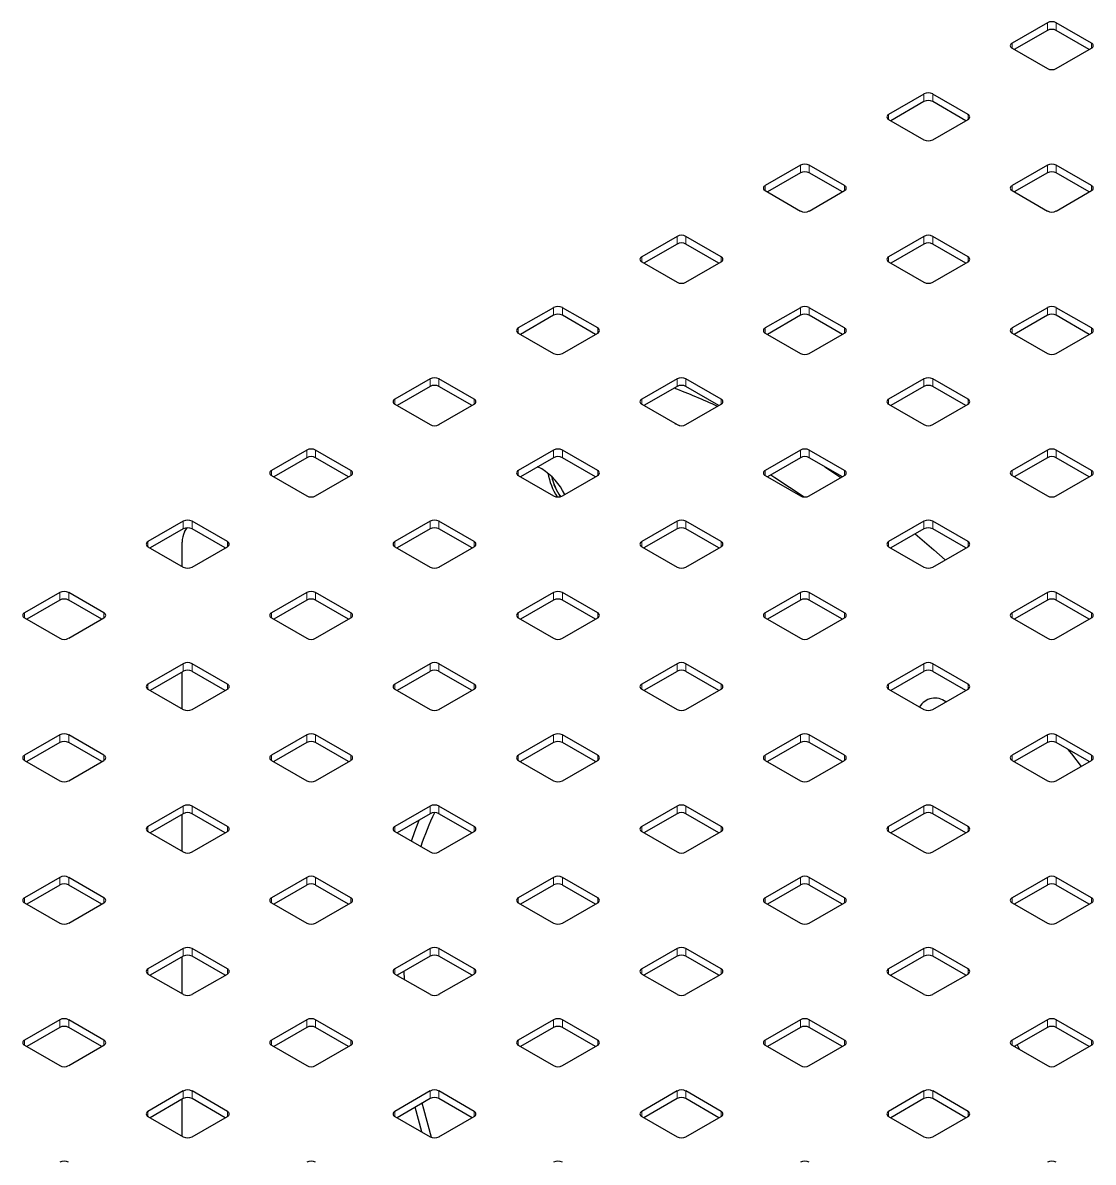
# Model space of a CAD drawing. Header units: millimetres. Extents: x -218071 to -203542, y 15363 to 51382.
# Drawn here: x -217073.65 to -217056.48, y 51048.74 to 51067.02 of the extents above; entities that cross this region are included whole.
import ezdxf

# ---------------------------------------------------------------- set-up
doc = ezdxf.new("R2010")
doc.units = ezdxf.units.MM
doc.header["$LTSCALE"] = 4
doc.layers.add('TPF-EQUIPEMENT', color=7, linetype='Continuous')

msp = doc.modelspace()

# ---------------------------------------------------------------- linework, layer by layer
at = {"layer": 'TPF-EQUIPEMENT', "color": 7, "linetype": 'Continuous', "lineweight": 25}
for p, q in [((-217057.22, 51067.02), (-217057.785, 51066.694)), ((-217057.22, 51066.898), (-217057.75, 51066.592)), ((-217056.513, 51066.694), (-217057.078, 51067.02)), ((-217056.548, 51066.592), (-217057.078, 51066.898)), ((-217057.785, 51066.612), (-217057.22, 51066.286)), ((-217057.078, 51066.286), (-217056.513, 51066.612)), ((-217059.2, 51065.877), (-217059.765, 51065.551)), ((-217058.492, 51065.551), (-217059.058, 51065.877)), ((-217059.2, 51065.755), (-217059.73, 51065.449)), ((-217058.528, 51065.449), (-217059.058, 51065.755)), ((-217059.765, 51065.469), (-217059.2, 51065.143)), ((-217059.058, 51065.143), (-217058.492, 51065.469)), ((-217061.179, 51064.735), (-217061.745, 51064.408)), ((-217060.472, 51064.408), (-217061.038, 51064.735)), ((-217057.22, 51064.735), (-217057.785, 51064.408)), ((-217056.513, 51064.408), (-217057.078, 51064.735)), ((-217061.179, 51064.612), (-217061.71, 51064.306)), ((-217060.508, 51064.306), (-217061.038, 51064.612)), ((-217057.22, 51064.612), (-217057.75, 51064.306)), ((-217056.548, 51064.306), (-217057.078, 51064.612)), ((-217061.745, 51064.327), (-217061.179, 51064)), ((-217061.038, 51064), (-217060.472, 51064.327)), ((-217057.785, 51064.327), (-217057.22, 51064)), ((-217057.078, 51064), (-217056.513, 51064.327)), ((-217063.159, 51063.592), (-217063.725, 51063.266)), ((-217062.452, 51063.266), (-217063.018, 51063.592)), ((-217059.2, 51063.592), (-217059.765, 51063.266)), ((-217058.492, 51063.266), (-217059.058, 51063.592)), ((-217063.159, 51063.47), (-217063.69, 51063.164)), ((-217062.488, 51063.164), (-217063.018, 51063.47)), ((-217059.2, 51063.47), (-217059.73, 51063.164)), ((-217058.528, 51063.164), (-217059.058, 51063.47)), ((-217063.725, 51063.184), (-217063.159, 51062.857)), ((-217063.018, 51062.857), (-217062.452, 51063.184)), ((-217059.765, 51063.184), (-217059.2, 51062.857)), ((-217059.058, 51062.857), (-217058.492, 51063.184)), ((-217065.139, 51062.449), (-217065.705, 51062.123)), ((-217065.139, 51062.327), (-217065.67, 51062.021)), ((-217064.432, 51062.123), (-217064.998, 51062.449)), ((-217064.468, 51062.021), (-217064.998, 51062.327)), ((-217061.179, 51062.449), (-217061.745, 51062.123)), ((-217061.179, 51062.327), (-217061.71, 51062.021)), ((-217060.472, 51062.123), (-217061.038, 51062.449)), ((-217060.508, 51062.021), (-217061.038, 51062.327)), ((-217057.22, 51062.449), (-217057.785, 51062.123)), ((-217057.22, 51062.327), (-217057.75, 51062.021)), ((-217056.513, 51062.123), (-217057.078, 51062.449)), ((-217056.548, 51062.021), (-217057.078, 51062.327)), ((-217065.705, 51062.041), (-217065.139, 51061.715)), ((-217064.998, 51061.715), (-217064.432, 51062.041)), ((-217061.745, 51062.041), (-217061.179, 51061.715)), ((-217061.038, 51061.715), (-217060.472, 51062.041)), ((-217057.785, 51062.041), (-217057.22, 51061.715)), ((-217057.078, 51061.715), (-217056.513, 51062.041)), ((-217067.119, 51061.307), (-217067.685, 51060.98)), ((-217066.412, 51060.98), (-217066.978, 51061.307)), ((-217063.159, 51061.307), (-217063.725, 51060.98)), ((-217062.452, 51060.98), (-217063.018, 51061.307)), ((-217059.2, 51061.307), (-217059.765, 51060.98)), ((-217058.492, 51060.98), (-217059.058, 51061.307)), ((-217067.119, 51061.184), (-217067.649, 51060.878)), ((-217066.447, 51060.878), (-217066.978, 51061.184)), ((-217063.159, 51061.184), (-217063.69, 51060.878)), ((-217062.488, 51060.878), (-217063.018, 51061.184)), ((-217059.2, 51061.184), (-217059.73, 51060.878)), ((-217058.528, 51060.878), (-217059.058, 51061.184)), ((-217067.685, 51060.899), (-217067.119, 51060.572)), ((-217066.978, 51060.572), (-217066.412, 51060.899)), ((-217063.725, 51060.899), (-217063.159, 51060.572)), ((-217063.018, 51060.572), (-217062.452, 51060.899)), ((-217059.765, 51060.899), (-217059.2, 51060.572)), ((-217059.058, 51060.572), (-217058.492, 51060.899)), ((-217063.194, 51060.592), (-217063.119, 51060.558)), ((-217069.099, 51060.164), (-217069.665, 51059.838)), ((-217068.392, 51059.838), (-217068.958, 51060.164)), ((-217065.139, 51060.164), (-217065.705, 51059.838)), ((-217064.432, 51059.838), (-217064.998, 51060.164)), ((-217061.179, 51060.164), (-217061.745, 51059.838)), ((-217060.472, 51059.838), (-217061.038, 51060.164)), ((-217057.22, 51060.164), (-217057.785, 51059.838)), ((-217056.513, 51059.838), (-217057.078, 51060.164)), ((-217069.099, 51060.041), (-217069.629, 51059.735)), ((-217068.427, 51059.735), (-217068.958, 51060.041)), ((-217065.139, 51060.041), (-217065.67, 51059.735)), ((-217064.468, 51059.735), (-217064.998, 51060.041)), ((-217061.179, 51060.041), (-217061.71, 51059.735)), ((-217060.508, 51059.735), (-217061.038, 51060.041)), ((-217057.22, 51060.041), (-217057.75, 51059.735)), ((-217056.548, 51059.735), (-217057.078, 51060.041)), ((-217069.665, 51059.756), (-217069.099, 51059.429)), ((-217068.958, 51059.429), (-217068.392, 51059.756)), ((-217065.705, 51059.756), (-217065.139, 51059.429)), ((-217065.328, 51059.863), (-217065.395, 51059.896)), ((-217064.998, 51059.429), (-217064.432, 51059.756)), ((-217061.745, 51059.756), (-217061.179, 51059.429)), ((-217061.038, 51059.429), (-217060.472, 51059.756)), ((-217060.787, 51059.897), (-217060.53, 51059.723)), ((-217057.785, 51059.756), (-217057.22, 51059.429)), ((-217057.078, 51059.429), (-217056.513, 51059.756)), ((-217071.079, 51059.021), (-217071.645, 51058.695)), ((-217070.372, 51058.695), (-217070.938, 51059.021)), ((-217067.119, 51059.021), (-217067.685, 51058.695)), ((-217066.412, 51058.695), (-217066.978, 51059.021)), ((-217063.159, 51059.021), (-217063.725, 51058.695)), ((-217062.452, 51058.695), (-217063.018, 51059.021)), ((-217059.2, 51059.021), (-217059.765, 51058.695)), ((-217058.492, 51058.695), (-217059.058, 51059.021)), ((-217071.079, 51058.899), (-217071.609, 51058.593)), ((-217071.058, 51058.85), (-217071.019, 51058.915)), ((-217070.407, 51058.593), (-217070.938, 51058.899)), ((-217067.119, 51058.899), (-217067.649, 51058.593)), ((-217066.447, 51058.593), (-217066.978, 51058.899)), ((-217063.159, 51058.899), (-217063.69, 51058.593)), ((-217062.488, 51058.593), (-217063.018, 51058.899)), ((-217059.2, 51058.899), (-217059.73, 51058.593)), ((-217058.528, 51058.593), (-217059.058, 51058.899)), ((-217071.097, 51058.297), (-217071.097, 51058.687)), ((-217071.645, 51058.613), (-217071.079, 51058.287)), ((-217070.938, 51058.287), (-217070.372, 51058.613)), ((-217067.685, 51058.613), (-217067.119, 51058.287)), ((-217066.978, 51058.287), (-217066.412, 51058.613)), ((-217063.725, 51058.613), (-217063.159, 51058.287)), ((-217063.018, 51058.287), (-217062.452, 51058.613)), ((-217059.765, 51058.613), (-217059.2, 51058.287)), ((-217059.058, 51058.287), (-217058.492, 51058.613)), ((-217073.059, 51057.879), (-217073.625, 51057.552)), ((-217073.059, 51057.756), (-217073.589, 51057.45)), ((-217072.352, 51057.552), (-217072.917, 51057.879)), ((-217072.387, 51057.45), (-217072.917, 51057.756)), ((-217069.099, 51057.879), (-217069.665, 51057.552)), ((-217069.099, 51057.756), (-217069.629, 51057.45)), ((-217068.392, 51057.552), (-217068.958, 51057.879)), ((-217068.427, 51057.45), (-217068.958, 51057.756)), ((-217065.139, 51057.879), (-217065.705, 51057.552)), ((-217065.139, 51057.756), (-217065.67, 51057.45)), ((-217064.432, 51057.552), (-217064.998, 51057.879)), ((-217064.468, 51057.45), (-217064.998, 51057.756)), ((-217061.179, 51057.879), (-217061.745, 51057.552)), ((-217061.179, 51057.756), (-217061.71, 51057.45)), ((-217060.472, 51057.552), (-217061.038, 51057.879)), ((-217060.508, 51057.45), (-217061.038, 51057.756)), ((-217057.22, 51057.879), (-217057.785, 51057.552)), ((-217057.22, 51057.756), (-217057.75, 51057.45)), ((-217056.513, 51057.552), (-217057.078, 51057.879)), ((-217056.548, 51057.45), (-217057.078, 51057.756)), ((-217073.625, 51057.471), (-217073.059, 51057.144)), ((-217072.917, 51057.144), (-217072.352, 51057.471)), ((-217069.665, 51057.471), (-217069.099, 51057.144)), ((-217068.958, 51057.144), (-217068.392, 51057.471)), ((-217065.705, 51057.471), (-217065.139, 51057.144)), ((-217064.998, 51057.144), (-217064.432, 51057.471)), ((-217061.745, 51057.471), (-217061.179, 51057.144)), ((-217061.038, 51057.144), (-217060.472, 51057.471)), ((-217057.785, 51057.471), (-217057.22, 51057.144)), ((-217057.078, 51057.144), (-217056.513, 51057.471)), ((-217071.079, 51056.736), (-217071.645, 51056.409)), ((-217070.372, 51056.409), (-217070.938, 51056.736)), ((-217067.119, 51056.736), (-217067.685, 51056.409)), ((-217066.412, 51056.409), (-217066.978, 51056.736)), ((-217063.159, 51056.736), (-217063.725, 51056.409)), ((-217062.452, 51056.409), (-217063.018, 51056.736)), ((-217059.2, 51056.736), (-217059.765, 51056.409)), ((-217058.492, 51056.409), (-217059.058, 51056.736)), ((-217071.079, 51056.613), (-217071.609, 51056.307)), ((-217071.097, 51056.012), (-217071.097, 51056.603)), ((-217070.407, 51056.307), (-217070.938, 51056.613)), ((-217067.119, 51056.613), (-217067.649, 51056.307)), ((-217066.447, 51056.307), (-217066.978, 51056.613)), ((-217063.159, 51056.613), (-217063.69, 51056.307)), ((-217062.488, 51056.307), (-217063.018, 51056.613)), ((-217059.2, 51056.613), (-217059.73, 51056.307)), ((-217058.528, 51056.307), (-217059.058, 51056.613)), ((-217071.645, 51056.328), (-217071.079, 51056.001)), ((-217070.938, 51056.001), (-217070.372, 51056.328)), ((-217067.685, 51056.328), (-217067.119, 51056.001)), ((-217066.978, 51056.001), (-217066.412, 51056.328)), ((-217063.725, 51056.328), (-217063.159, 51056.001)), ((-217063.018, 51056.001), (-217062.452, 51056.328)), ((-217059.765, 51056.328), (-217059.2, 51056.001)), ((-217059.058, 51056.001), (-217058.492, 51056.328)), ((-217073.059, 51055.593), (-217073.625, 51055.267)), ((-217072.352, 51055.267), (-217072.917, 51055.593)), ((-217069.099, 51055.593), (-217069.665, 51055.267)), ((-217068.392, 51055.267), (-217068.958, 51055.593)), ((-217065.139, 51055.593), (-217065.705, 51055.267)), ((-217064.432, 51055.267), (-217064.998, 51055.593)), ((-217061.179, 51055.593), (-217061.745, 51055.267)), ((-217060.472, 51055.267), (-217061.038, 51055.593)), ((-217057.22, 51055.593), (-217057.785, 51055.267)), ((-217056.513, 51055.267), (-217057.078, 51055.593)), ((-217073.059, 51055.471), (-217073.589, 51055.165)), ((-217072.387, 51055.165), (-217072.917, 51055.471)), ((-217069.099, 51055.471), (-217069.629, 51055.165)), ((-217068.427, 51055.165), (-217068.958, 51055.471)), ((-217065.139, 51055.471), (-217065.67, 51055.165)), ((-217064.468, 51055.165), (-217064.998, 51055.471)), ((-217061.179, 51055.471), (-217061.71, 51055.165)), ((-217060.508, 51055.165), (-217061.038, 51055.471)), ((-217057.22, 51055.471), (-217057.75, 51055.165)), ((-217056.548, 51055.165), (-217057.078, 51055.471)), ((-217073.625, 51055.185), (-217073.059, 51054.859)), ((-217072.917, 51054.859), (-217072.352, 51055.185)), ((-217069.665, 51055.185), (-217069.099, 51054.859)), ((-217068.958, 51054.859), (-217068.392, 51055.185)), ((-217065.705, 51055.185), (-217065.139, 51054.859)), ((-217064.998, 51054.859), (-217064.432, 51055.185)), ((-217061.745, 51055.185), (-217061.179, 51054.859)), ((-217061.038, 51054.859), (-217060.472, 51055.185)), ((-217057.785, 51055.185), (-217057.22, 51054.859)), ((-217057.078, 51054.859), (-217056.513, 51055.185)), ((-217071.079, 51054.451), (-217071.645, 51054.124)), ((-217070.372, 51054.124), (-217070.938, 51054.451)), ((-217067.119, 51054.451), (-217067.685, 51054.124)), ((-217066.412, 51054.124), (-217066.978, 51054.451)), ((-217063.159, 51054.451), (-217063.725, 51054.124)), ((-217062.452, 51054.124), (-217063.018, 51054.451)), ((-217059.2, 51054.451), (-217059.765, 51054.124)), ((-217058.492, 51054.124), (-217059.058, 51054.451)), ((-217071.079, 51054.328), (-217071.609, 51054.022)), ((-217071.097, 51053.726), (-217071.097, 51054.318)), ((-217070.407, 51054.022), (-217070.938, 51054.328)), ((-217067.119, 51054.328), (-217067.649, 51054.022)), ((-217066.447, 51054.022), (-217066.978, 51054.328)), ((-217063.159, 51054.328), (-217063.69, 51054.022)), ((-217062.488, 51054.022), (-217063.018, 51054.328)), ((-217059.2, 51054.328), (-217059.73, 51054.022)), ((-217058.528, 51054.022), (-217059.058, 51054.328)), ((-217071.645, 51054.042), (-217071.079, 51053.716)), ((-217070.938, 51053.716), (-217070.372, 51054.042)), ((-217067.685, 51054.042), (-217067.119, 51053.716)), ((-217066.978, 51053.716), (-217066.412, 51054.042)), ((-217063.725, 51054.042), (-217063.159, 51053.716)), ((-217063.018, 51053.716), (-217062.452, 51054.042)), ((-217059.765, 51054.042), (-217059.2, 51053.716)), ((-217059.058, 51053.716), (-217058.492, 51054.042)), ((-217073.059, 51053.308), (-217073.625, 51052.981)), ((-217073.059, 51053.185), (-217073.589, 51052.879)), ((-217072.352, 51052.981), (-217072.917, 51053.308)), ((-217072.387, 51052.879), (-217072.917, 51053.185)), ((-217069.099, 51053.308), (-217069.665, 51052.981)), ((-217069.099, 51053.185), (-217069.629, 51052.879)), ((-217068.392, 51052.981), (-217068.958, 51053.308)), ((-217068.427, 51052.879), (-217068.958, 51053.185)), ((-217065.139, 51053.308), (-217065.705, 51052.981)), ((-217065.139, 51053.185), (-217065.67, 51052.879)), ((-217064.432, 51052.981), (-217064.998, 51053.308)), ((-217064.468, 51052.879), (-217064.998, 51053.185)), ((-217061.179, 51053.308), (-217061.745, 51052.981)), ((-217061.179, 51053.185), (-217061.71, 51052.879)), ((-217060.472, 51052.981), (-217061.038, 51053.308)), ((-217060.508, 51052.879), (-217061.038, 51053.185)), ((-217057.22, 51053.308), (-217057.785, 51052.981)), ((-217057.22, 51053.185), (-217057.75, 51052.879)), ((-217056.513, 51052.981), (-217057.078, 51053.308)), ((-217056.548, 51052.879), (-217057.078, 51053.185)), ((-217073.625, 51052.9), (-217073.059, 51052.573)), ((-217072.917, 51052.573), (-217072.352, 51052.9)), ((-217069.665, 51052.9), (-217069.099, 51052.573)), ((-217068.958, 51052.573), (-217068.392, 51052.9)), ((-217065.705, 51052.9), (-217065.139, 51052.573)), ((-217064.998, 51052.573), (-217064.432, 51052.9)), ((-217061.745, 51052.9), (-217061.179, 51052.573)), ((-217061.038, 51052.573), (-217060.472, 51052.9)), ((-217057.785, 51052.9), (-217057.22, 51052.573)), ((-217057.078, 51052.573), (-217056.513, 51052.9)), ((-217071.079, 51052.165), (-217071.645, 51051.839)), ((-217070.372, 51051.839), (-217070.938, 51052.165)), ((-217067.119, 51052.165), (-217067.685, 51051.839)), ((-217066.412, 51051.839), (-217066.978, 51052.165)), ((-217063.159, 51052.165), (-217063.725, 51051.839)), ((-217062.452, 51051.839), (-217063.018, 51052.165)), ((-217059.2, 51052.165), (-217059.765, 51051.839)), ((-217058.492, 51051.839), (-217059.058, 51052.165)), ((-217071.079, 51052.043), (-217071.609, 51051.737)), ((-217071.097, 51051.441), (-217071.097, 51052.032)), ((-217070.407, 51051.737), (-217070.938, 51052.043)), ((-217067.119, 51052.043), (-217067.649, 51051.737)), ((-217066.447, 51051.737), (-217066.978, 51052.043)), ((-217063.159, 51052.043), (-217063.69, 51051.737)), ((-217062.488, 51051.737), (-217063.018, 51052.043)), ((-217059.2, 51052.043), (-217059.73, 51051.737)), ((-217058.528, 51051.737), (-217059.058, 51052.043)), ((-217071.645, 51051.757), (-217071.079, 51051.431)), ((-217070.938, 51051.431), (-217070.372, 51051.757)), ((-217067.685, 51051.757), (-217067.119, 51051.431)), ((-217067.532, 51051.669), (-217067.535, 51051.803)), ((-217066.978, 51051.431), (-217066.412, 51051.757)), ((-217063.725, 51051.757), (-217063.159, 51051.431)), ((-217063.018, 51051.431), (-217062.452, 51051.757)), ((-217059.765, 51051.757), (-217059.2, 51051.431)), ((-217059.058, 51051.431), (-217058.492, 51051.757)), ((-217073.059, 51051.022), (-217073.625, 51050.696)), ((-217072.352, 51050.696), (-217072.917, 51051.022)), ((-217069.099, 51051.022), (-217069.665, 51050.696)), ((-217068.392, 51050.696), (-217068.958, 51051.022)), ((-217065.139, 51051.022), (-217065.705, 51050.696)), ((-217064.432, 51050.696), (-217064.998, 51051.022)), ((-217061.179, 51051.022), (-217061.745, 51050.696)), ((-217060.472, 51050.696), (-217061.038, 51051.022)), ((-217057.22, 51051.022), (-217057.785, 51050.696)), ((-217056.513, 51050.696), (-217057.078, 51051.022)), ((-217073.059, 51050.9), (-217073.589, 51050.594)), ((-217072.387, 51050.594), (-217072.917, 51050.9)), ((-217069.099, 51050.9), (-217069.629, 51050.594)), ((-217068.427, 51050.594), (-217068.958, 51050.9)), ((-217065.139, 51050.9), (-217065.67, 51050.594)), ((-217064.468, 51050.594), (-217064.998, 51050.9)), ((-217061.179, 51050.9), (-217061.71, 51050.594)), ((-217060.508, 51050.594), (-217061.038, 51050.9)), ((-217057.22, 51050.9), (-217057.75, 51050.594)), ((-217056.548, 51050.594), (-217057.078, 51050.9)), ((-217073.625, 51050.614), (-217073.059, 51050.288)), ((-217072.917, 51050.288), (-217072.352, 51050.614)), ((-217069.665, 51050.614), (-217069.099, 51050.288)), ((-217068.958, 51050.288), (-217068.392, 51050.614)), ((-217065.705, 51050.614), (-217065.139, 51050.288)), ((-217064.998, 51050.288), (-217064.432, 51050.614)), ((-217061.745, 51050.614), (-217061.179, 51050.288)), ((-217061.038, 51050.288), (-217060.472, 51050.614)), ((-217057.785, 51050.614), (-217057.22, 51050.288)), ((-217057.706, 51050.619), (-217057.666, 51050.545)), ((-217057.078, 51050.288), (-217056.513, 51050.614)), ((-217071.079, 51049.88), (-217071.645, 51049.553)), ((-217070.372, 51049.553), (-217070.938, 51049.88)), ((-217067.119, 51049.88), (-217067.685, 51049.553)), ((-217066.412, 51049.553), (-217066.978, 51049.88)), ((-217063.159, 51049.88), (-217063.725, 51049.553)), ((-217062.452, 51049.553), (-217063.018, 51049.88)), ((-217059.2, 51049.88), (-217059.765, 51049.553)), ((-217058.492, 51049.553), (-217059.058, 51049.88)), ((-217071.079, 51049.757), (-217071.609, 51049.451)), ((-217071.097, 51049.155), (-217071.097, 51049.747)), ((-217070.407, 51049.451), (-217070.938, 51049.757)), ((-217067.119, 51049.757), (-217067.649, 51049.451)), ((-217066.447, 51049.451), (-217066.978, 51049.757)), ((-217063.159, 51049.757), (-217063.69, 51049.451)), ((-217062.488, 51049.451), (-217063.018, 51049.757)), ((-217059.2, 51049.757), (-217059.73, 51049.451)), ((-217058.528, 51049.451), (-217059.058, 51049.757)), ((-217067.251, 51049.222), (-217067.359, 51049.619)), ((-217071.645, 51049.472), (-217071.079, 51049.145)), ((-217070.938, 51049.145), (-217070.372, 51049.472)), ((-217067.685, 51049.472), (-217067.119, 51049.145)), ((-217066.978, 51049.145), (-217066.412, 51049.472)), ((-217063.725, 51049.472), (-217063.159, 51049.145)), ((-217063.018, 51049.145), (-217062.452, 51049.472)), ((-217059.765, 51049.472), (-217059.2, 51049.145)), ((-217059.058, 51049.145), (-217058.492, 51049.472))]:
    msp.add_line(p, q, dxfattribs=at)
at = {"layer": 'TPF-EQUIPEMENT', "color": 8, "linetype": 'Continuous', "lineweight": 18}
for p, q in [((-217057.22, 51066.898), (-217057.22, 51067.02)), ((-217057.078, 51066.898), (-217057.078, 51067.02)), ((-217057.785, 51066.612), (-217057.785, 51066.694)), ((-217056.513, 51066.612), (-217056.513, 51066.694)), ((-217059.2, 51065.755), (-217059.2, 51065.877)), ((-217059.058, 51065.755), (-217059.058, 51065.877)), ((-217059.765, 51065.469), (-217059.765, 51065.551)), ((-217058.492, 51065.469), (-217058.492, 51065.551)), ((-217061.179, 51064.612), (-217061.179, 51064.735)), ((-217061.038, 51064.612), (-217061.038, 51064.735)), ((-217057.22, 51064.612), (-217057.22, 51064.735)), ((-217057.078, 51064.612), (-217057.078, 51064.735)), ((-217061.745, 51064.327), (-217061.745, 51064.408)), ((-217060.472, 51064.327), (-217060.472, 51064.408)), ((-217057.785, 51064.327), (-217057.785, 51064.408)), ((-217056.513, 51064.327), (-217056.513, 51064.408)), ((-217063.159, 51063.47), (-217063.159, 51063.592)), ((-217063.018, 51063.47), (-217063.018, 51063.592)), ((-217059.2, 51063.47), (-217059.2, 51063.592)), ((-217059.058, 51063.47), (-217059.058, 51063.592)), ((-217063.725, 51063.184), (-217063.725, 51063.266)), ((-217062.452, 51063.184), (-217062.452, 51063.266)), ((-217059.765, 51063.184), (-217059.765, 51063.266)), ((-217058.492, 51063.184), (-217058.492, 51063.266)), ((-217065.139, 51062.327), (-217065.139, 51062.449)), ((-217064.998, 51062.327), (-217064.998, 51062.449)), ((-217061.179, 51062.327), (-217061.179, 51062.449)), ((-217061.038, 51062.327), (-217061.038, 51062.449)), ((-217057.22, 51062.327), (-217057.22, 51062.449)), ((-217057.078, 51062.327), (-217057.078, 51062.449)), ((-217065.705, 51062.041), (-217065.705, 51062.123)), ((-217064.432, 51062.041), (-217064.432, 51062.123)), ((-217061.745, 51062.041), (-217061.745, 51062.123)), ((-217060.472, 51062.041), (-217060.472, 51062.123)), ((-217057.785, 51062.041), (-217057.785, 51062.123)), ((-217056.513, 51062.041), (-217056.513, 51062.123)), ((-217067.119, 51061.184), (-217067.119, 51061.307)), ((-217066.978, 51061.184), (-217066.978, 51061.307)), ((-217063.159, 51061.184), (-217063.159, 51061.307)), ((-217063.018, 51061.184), (-217063.018, 51061.307)), ((-217059.2, 51061.184), (-217059.2, 51061.307)), ((-217059.058, 51061.184), (-217059.058, 51061.307)), ((-217067.685, 51060.899), (-217067.685, 51060.98)), ((-217066.412, 51060.899), (-217066.412, 51060.98)), ((-217063.725, 51060.899), (-217063.725, 51060.98)), ((-217062.452, 51060.899), (-217062.452, 51060.98)), ((-217059.765, 51060.899), (-217059.765, 51060.98)), ((-217058.492, 51060.899), (-217058.492, 51060.98)), ((-217069.099, 51060.041), (-217069.099, 51060.164)), ((-217068.958, 51060.041), (-217068.958, 51060.164)), ((-217065.139, 51060.041), (-217065.139, 51060.164)), ((-217064.998, 51060.041), (-217064.998, 51060.164)), ((-217061.179, 51060.041), (-217061.179, 51060.164)), ((-217061.038, 51060.041), (-217061.038, 51060.164)), ((-217057.22, 51060.041), (-217057.22, 51060.164)), ((-217057.078, 51060.041), (-217057.078, 51060.164)), ((-217069.665, 51059.756), (-217069.665, 51059.838)), ((-217068.392, 51059.756), (-217068.392, 51059.838)), ((-217065.705, 51059.756), (-217065.705, 51059.838)), ((-217064.432, 51059.756), (-217064.432, 51059.838)), ((-217061.745, 51059.756), (-217061.745, 51059.838)), ((-217060.472, 51059.756), (-217060.472, 51059.838)), ((-217057.785, 51059.756), (-217057.785, 51059.838)), ((-217056.513, 51059.756), (-217056.513, 51059.838)), ((-217071.079, 51058.899), (-217071.079, 51059.021)), ((-217070.938, 51058.899), (-217070.938, 51059.021)), ((-217067.119, 51058.899), (-217067.119, 51059.021)), ((-217066.978, 51058.899), (-217066.978, 51059.021)), ((-217063.159, 51058.899), (-217063.159, 51059.021)), ((-217063.018, 51058.899), (-217063.018, 51059.021)), ((-217059.2, 51058.899), (-217059.2, 51059.021)), ((-217059.058, 51058.899), (-217059.058, 51059.021)), ((-217071.645, 51058.613), (-217071.645, 51058.695)), ((-217070.372, 51058.613), (-217070.372, 51058.695)), ((-217067.685, 51058.613), (-217067.685, 51058.695)), ((-217066.412, 51058.613), (-217066.412, 51058.695)), ((-217063.725, 51058.613), (-217063.725, 51058.695)), ((-217062.452, 51058.613), (-217062.452, 51058.695)), ((-217059.765, 51058.613), (-217059.765, 51058.695)), ((-217058.492, 51058.613), (-217058.492, 51058.695)), ((-217073.059, 51057.756), (-217073.059, 51057.879)), ((-217072.917, 51057.756), (-217072.917, 51057.879)), ((-217069.099, 51057.756), (-217069.099, 51057.879)), ((-217068.958, 51057.756), (-217068.958, 51057.879)), ((-217065.139, 51057.756), (-217065.139, 51057.879)), ((-217064.998, 51057.756), (-217064.998, 51057.879)), ((-217061.179, 51057.756), (-217061.179, 51057.879)), ((-217061.038, 51057.756), (-217061.038, 51057.879)), ((-217057.22, 51057.756), (-217057.22, 51057.879)), ((-217057.078, 51057.756), (-217057.078, 51057.879)), ((-217073.625, 51057.471), (-217073.625, 51057.552)), ((-217072.352, 51057.471), (-217072.352, 51057.552)), ((-217069.665, 51057.471), (-217069.665, 51057.552)), ((-217068.392, 51057.471), (-217068.392, 51057.552)), ((-217065.705, 51057.471), (-217065.705, 51057.552)), ((-217064.432, 51057.471), (-217064.432, 51057.552)), ((-217061.745, 51057.471), (-217061.745, 51057.552)), ((-217060.472, 51057.471), (-217060.472, 51057.552)), ((-217057.785, 51057.471), (-217057.785, 51057.552)), ((-217056.513, 51057.471), (-217056.513, 51057.552)), ((-217071.079, 51056.613), (-217071.079, 51056.736)), ((-217070.938, 51056.613), (-217070.938, 51056.736)), ((-217067.119, 51056.613), (-217067.119, 51056.736)), ((-217066.978, 51056.613), (-217066.978, 51056.736)), ((-217063.159, 51056.613), (-217063.159, 51056.736)), ((-217063.018, 51056.613), (-217063.018, 51056.736)), ((-217059.2, 51056.613), (-217059.2, 51056.736)), ((-217059.058, 51056.613), (-217059.058, 51056.736)), ((-217071.645, 51056.328), (-217071.645, 51056.409)), ((-217070.372, 51056.328), (-217070.372, 51056.409)), ((-217067.685, 51056.328), (-217067.685, 51056.409)), ((-217066.412, 51056.328), (-217066.412, 51056.409)), ((-217063.725, 51056.328), (-217063.725, 51056.409)), ((-217062.452, 51056.328), (-217062.452, 51056.409)), ((-217059.765, 51056.328), (-217059.765, 51056.409)), ((-217058.492, 51056.328), (-217058.492, 51056.409)), ((-217073.059, 51055.471), (-217073.059, 51055.593)), ((-217072.917, 51055.471), (-217072.917, 51055.593)), ((-217069.099, 51055.471), (-217069.099, 51055.593)), ((-217068.958, 51055.471), (-217068.958, 51055.593)), ((-217065.139, 51055.471), (-217065.139, 51055.593)), ((-217064.998, 51055.471), (-217064.998, 51055.593)), ((-217061.179, 51055.471), (-217061.179, 51055.593)), ((-217061.038, 51055.471), (-217061.038, 51055.593)), ((-217057.22, 51055.471), (-217057.22, 51055.593)), ((-217057.078, 51055.471), (-217057.078, 51055.593)), ((-217073.625, 51055.185), (-217073.625, 51055.267)), ((-217072.352, 51055.185), (-217072.352, 51055.267)), ((-217069.665, 51055.185), (-217069.665, 51055.267)), ((-217068.392, 51055.185), (-217068.392, 51055.267)), ((-217065.705, 51055.185), (-217065.705, 51055.267)), ((-217064.432, 51055.185), (-217064.432, 51055.267)), ((-217061.745, 51055.185), (-217061.745, 51055.267)), ((-217060.472, 51055.185), (-217060.472, 51055.267)), ((-217057.785, 51055.185), (-217057.785, 51055.267)), ((-217056.513, 51055.185), (-217056.513, 51055.267)), ((-217071.079, 51054.328), (-217071.079, 51054.451)), ((-217070.938, 51054.328), (-217070.938, 51054.451)), ((-217067.119, 51054.328), (-217067.119, 51054.451)), ((-217066.978, 51054.328), (-217066.978, 51054.451)), ((-217063.159, 51054.328), (-217063.159, 51054.451)), ((-217063.018, 51054.328), (-217063.018, 51054.451)), ((-217059.2, 51054.328), (-217059.2, 51054.451)), ((-217059.058, 51054.328), (-217059.058, 51054.451)), ((-217071.645, 51054.042), (-217071.645, 51054.124)), ((-217070.372, 51054.042), (-217070.372, 51054.124)), ((-217067.685, 51054.042), (-217067.685, 51054.124)), ((-217066.412, 51054.042), (-217066.412, 51054.124)), ((-217063.725, 51054.042), (-217063.725, 51054.124)), ((-217062.452, 51054.042), (-217062.452, 51054.124)), ((-217059.765, 51054.042), (-217059.765, 51054.124)), ((-217058.492, 51054.042), (-217058.492, 51054.124)), ((-217073.059, 51053.185), (-217073.059, 51053.308)), ((-217072.917, 51053.185), (-217072.917, 51053.308)), ((-217069.099, 51053.185), (-217069.099, 51053.308)), ((-217068.958, 51053.185), (-217068.958, 51053.308)), ((-217065.139, 51053.185), (-217065.139, 51053.308)), ((-217064.998, 51053.185), (-217064.998, 51053.308)), ((-217061.179, 51053.185), (-217061.179, 51053.308)), ((-217061.038, 51053.185), (-217061.038, 51053.308)), ((-217057.22, 51053.185), (-217057.22, 51053.308)), ((-217057.078, 51053.185), (-217057.078, 51053.308)), ((-217073.625, 51052.9), (-217073.625, 51052.981)), ((-217072.352, 51052.9), (-217072.352, 51052.981)), ((-217069.665, 51052.9), (-217069.665, 51052.981)), ((-217068.392, 51052.9), (-217068.392, 51052.981)), ((-217065.705, 51052.9), (-217065.705, 51052.981)), ((-217064.432, 51052.9), (-217064.432, 51052.981)), ((-217061.745, 51052.9), (-217061.745, 51052.981)), ((-217060.472, 51052.9), (-217060.472, 51052.981)), ((-217057.785, 51052.9), (-217057.785, 51052.981)), ((-217056.513, 51052.9), (-217056.513, 51052.981)), ((-217071.079, 51052.043), (-217071.079, 51052.165)), ((-217070.938, 51052.043), (-217070.938, 51052.165)), ((-217067.119, 51052.043), (-217067.119, 51052.165)), ((-217066.978, 51052.043), (-217066.978, 51052.165)), ((-217063.159, 51052.043), (-217063.159, 51052.165)), ((-217063.018, 51052.043), (-217063.018, 51052.165)), ((-217059.2, 51052.043), (-217059.2, 51052.165)), ((-217059.058, 51052.043), (-217059.058, 51052.165)), ((-217071.645, 51051.757), (-217071.645, 51051.839)), ((-217070.372, 51051.757), (-217070.372, 51051.839)), ((-217067.685, 51051.757), (-217067.685, 51051.839)), ((-217066.412, 51051.757), (-217066.412, 51051.839)), ((-217063.725, 51051.757), (-217063.725, 51051.839)), ((-217062.452, 51051.757), (-217062.452, 51051.839)), ((-217059.765, 51051.757), (-217059.765, 51051.839)), ((-217058.492, 51051.757), (-217058.492, 51051.839)), ((-217073.059, 51050.9), (-217073.059, 51051.022)), ((-217072.917, 51050.9), (-217072.917, 51051.022)), ((-217069.099, 51050.9), (-217069.099, 51051.022)), ((-217068.958, 51050.9), (-217068.958, 51051.022)), ((-217065.139, 51050.9), (-217065.139, 51051.022)), ((-217064.998, 51050.9), (-217064.998, 51051.022)), ((-217061.179, 51050.9), (-217061.179, 51051.022)), ((-217061.038, 51050.9), (-217061.038, 51051.022)), ((-217057.22, 51050.9), (-217057.22, 51051.022)), ((-217057.078, 51050.9), (-217057.078, 51051.022)), ((-217073.625, 51050.614), (-217073.625, 51050.696)), ((-217072.352, 51050.614), (-217072.352, 51050.696)), ((-217069.665, 51050.614), (-217069.665, 51050.696)), ((-217068.392, 51050.614), (-217068.392, 51050.696)), ((-217065.705, 51050.614), (-217065.705, 51050.696)), ((-217064.432, 51050.614), (-217064.432, 51050.696)), ((-217061.745, 51050.614), (-217061.745, 51050.696)), ((-217060.472, 51050.614), (-217060.472, 51050.696)), ((-217057.785, 51050.614), (-217057.785, 51050.696)), ((-217056.513, 51050.614), (-217056.513, 51050.696)), ((-217071.079, 51049.757), (-217071.079, 51049.88)), ((-217070.938, 51049.757), (-217070.938, 51049.88)), ((-217067.119, 51049.757), (-217067.119, 51049.88)), ((-217066.978, 51049.757), (-217066.978, 51049.88)), ((-217063.159, 51049.757), (-217063.159, 51049.88)), ((-217063.018, 51049.757), (-217063.018, 51049.88)), ((-217059.2, 51049.757), (-217059.2, 51049.88)), ((-217059.058, 51049.757), (-217059.058, 51049.88)), ((-217071.645, 51049.472), (-217071.645, 51049.553)), ((-217070.372, 51049.472), (-217070.372, 51049.553)), ((-217067.685, 51049.472), (-217067.685, 51049.553)), ((-217066.412, 51049.472), (-217066.412, 51049.553)), ((-217063.725, 51049.472), (-217063.725, 51049.553)), ((-217062.452, 51049.472), (-217062.452, 51049.553)), ((-217059.765, 51049.472), (-217059.765, 51049.553)), ((-217058.492, 51049.472), (-217058.492, 51049.553))]:
    msp.add_line(p, q, dxfattribs=at)
at = {"layer": 'TPF-EQUIPEMENT', "color": 7, "linetype": 'Continuous', "lineweight": 25, "flags": 128}
for points in [[(-217061.657, 51059.766), (-217061.592, 51059.725), (-217061.119, 51059.413)], [(-217059.34, 51058.818), (-217059.04, 51058.562), (-217058.858, 51058.402)], [(-217056.89, 51055.362), (-217056.834, 51055.291), (-217056.679, 51055.089)], [(-217067.416, 51053.887), (-217067.363, 51054.045), (-217067.295, 51054.227)], [(-217067.1, 51049.136), (-217067.223, 51049.586), (-217067.247, 51049.683)]]:
    msp.add_lwpolyline(points, dxfattribs=at)
at = {"layer": 'TPF-EQUIPEMENT', "color": 7, "linetype": 'Continuous', "lineweight": 25}
for centre, radius, start, end in [((-217057.149, 51066.884), 0.154, 62.616, 117.384), ((-217057.149, 51066.761), 0.154, 62.616, 117.384), ((-217057.77, 51066.653), 0.0436, 110.7714, 249.2286), ((-217056.528, 51066.653), 0.0436, 290.7714, 69.2286), ((-217057.149, 51066.422), 0.154, 242.616, 297.384), ((-217059.129, 51065.741), 0.154, 62.616, 117.384), ((-217059.129, 51065.618), 0.154, 62.616, 117.384), ((-217059.75, 51065.51), 0.0436, 110.7714, 249.2286), ((-217058.508, 51065.51), 0.0436, 290.7714, 69.2286), ((-217059.129, 51065.279), 0.154, 242.616, 297.384), ((-217061.109, 51064.598), 0.154, 62.616, 117.384), ((-217057.149, 51064.598), 0.154, 62.616, 117.384), ((-217061.109, 51064.476), 0.154, 62.616, 117.384), ((-217057.149, 51064.476), 0.154, 62.616, 117.384), ((-217061.73, 51064.367), 0.0436, 110.7714, 249.2286), ((-217060.488, 51064.367), 0.0436, 290.7714, 69.2286), ((-217057.77, 51064.367), 0.0436, 110.7714, 249.2286), ((-217056.528, 51064.367), 0.0436, 290.7714, 69.2286), ((-217061.109, 51064.137), 0.154, 242.616, 297.384), ((-217057.149, 51064.137), 0.154, 242.616, 297.384), ((-217063.089, 51063.456), 0.154, 62.616, 117.384), ((-217059.129, 51063.456), 0.154, 62.616, 117.384), ((-217063.089, 51063.333), 0.154, 62.616, 117.384), ((-217059.129, 51063.333), 0.154, 62.616, 117.384), ((-217063.71, 51063.225), 0.0436, 110.7714, 249.2286), ((-217062.468, 51063.225), 0.0436, 290.7714, 69.2286), ((-217059.75, 51063.225), 0.0436, 110.7714, 249.2286), ((-217058.508, 51063.225), 0.0436, 290.7714, 69.2286), ((-217063.089, 51062.994), 0.154, 242.616, 297.384), ((-217059.129, 51062.994), 0.154, 242.616, 297.384), ((-217065.069, 51062.313), 0.154, 62.616, 117.384), ((-217065.069, 51062.19), 0.154, 62.616, 117.384), ((-217061.109, 51062.313), 0.154, 62.616, 117.384), ((-217061.109, 51062.19), 0.154, 62.616, 117.384), ((-217057.149, 51062.313), 0.154, 62.616, 117.384), ((-217057.149, 51062.19), 0.154, 62.616, 117.384), ((-217065.689, 51062.082), 0.0436, 110.7714, 249.2286), ((-217064.448, 51062.082), 0.0436, 290.7714, 69.2286), ((-217061.73, 51062.082), 0.0436, 110.7714, 249.2286), ((-217060.488, 51062.082), 0.0436, 290.7714, 69.2286), ((-217057.77, 51062.082), 0.0436, 110.7714, 249.2286), ((-217056.528, 51062.082), 0.0436, 290.7714, 69.2286), ((-217065.069, 51061.851), 0.154, 242.616, 297.384), ((-217061.109, 51061.851), 0.154, 242.616, 297.384), ((-217057.149, 51061.851), 0.154, 242.616, 297.384), ((-217067.048, 51061.17), 0.154, 62.616, 117.384), ((-217063.089, 51061.17), 0.154, 62.616, 117.384), ((-217059.129, 51061.17), 0.154, 62.616, 117.384), ((-217067.048, 51061.048), 0.154, 62.616, 117.384), ((-217067.093, 51050.971), 10.903, 65.1496, 69.1111), ((-217063.089, 51061.048), 0.154, 62.616, 117.384), ((-217059.129, 51061.048), 0.154, 62.616, 117.384), ((-217067.669, 51060.939), 0.0436, 110.7714, 249.2286), ((-217066.428, 51060.939), 0.0436, 290.7714, 69.2286), ((-217063.71, 51060.939), 0.0436, 110.7714, 249.2286), ((-217062.468, 51060.939), 0.0436, 290.7714, 69.2286), ((-217059.75, 51060.939), 0.0436, 110.7714, 249.2286), ((-217058.508, 51060.939), 0.0436, 290.7714, 69.2286), ((-217067.048, 51060.709), 0.154, 242.616, 297.384), ((-217063.089, 51060.709), 0.154, 242.616, 297.384), ((-217059.129, 51060.709), 0.154, 242.616, 297.384), ((-217069.028, 51060.027), 0.154, 62.616, 117.384), ((-217065.069, 51060.027), 0.154, 62.616, 117.384), ((-217061.109, 51060.027), 0.154, 62.616, 117.384), ((-217057.149, 51060.027), 0.154, 62.616, 117.384), ((-217069.028, 51059.905), 0.154, 62.616, 117.384), ((-217065.069, 51059.905), 0.154, 62.616, 117.384), ((-217061.109, 51059.905), 0.154, 62.616, 117.384), ((-217057.149, 51059.905), 0.154, 62.616, 117.384), ((-217069.649, 51059.797), 0.0436, 110.7714, 249.2286), ((-217068.407, 51059.797), 0.0436, 290.7714, 69.2286), ((-217065.689, 51059.797), 0.0436, 110.7714, 249.2286), ((-217065.866, 51059.013), 1.005, 25.8136, 57.6897), ((-217064.179, 51059.982), 1.068, 190.1349, 212.1952), ((-217064.215, 51059.956), 0.98, 192.6575, 213.4203), ((-217064.448, 51059.797), 0.0436, 290.7714, 69.2286), ((-217061.73, 51059.797), 0.0436, 110.7714, 249.2286), ((-217060.488, 51059.797), 0.0436, 290.7714, 69.2286), ((-217057.77, 51059.797), 0.0436, 110.7714, 249.2286), ((-217056.528, 51059.797), 0.0436, 290.7714, 69.2286), ((-217064.212, 51059.958), 0.981, 192.8888, 213.4509), ((-217069.028, 51059.566), 0.154, 242.616, 297.384), ((-217065.069, 51059.566), 0.154, 242.616, 297.384), ((-217061.109, 51059.566), 0.154, 242.616, 297.384), ((-217057.149, 51059.566), 0.154, 242.616, 297.384), ((-217071.008, 51058.885), 0.154, 62.616, 117.384), ((-217067.048, 51058.885), 0.154, 62.616, 117.384), ((-217063.089, 51058.885), 0.154, 62.616, 117.384), ((-217059.129, 51058.885), 0.154, 62.616, 117.384), ((-217070.776, 51058.697), 0.321, 151.5431, 181.8618), ((-217071.008, 51058.762), 0.154, 62.616, 117.384), ((-217067.048, 51058.762), 0.154, 62.616, 117.384), ((-217063.089, 51058.762), 0.154, 62.616, 117.384), ((-217059.129, 51058.762), 0.154, 62.616, 117.384), ((-217071.629, 51058.654), 0.0436, 110.7714, 249.2286), ((-217070.387, 51058.654), 0.0436, 290.7714, 69.2286), ((-217067.669, 51058.654), 0.0436, 110.7714, 249.2286), ((-217066.428, 51058.654), 0.0436, 290.7714, 69.2286), ((-217063.71, 51058.654), 0.0436, 110.7714, 249.2286), ((-217062.468, 51058.654), 0.0436, 290.7714, 69.2286), ((-217059.75, 51058.654), 0.0436, 110.7714, 249.2286), ((-217058.508, 51058.654), 0.0436, 290.7714, 69.2286), ((-217071.008, 51058.423), 0.154, 242.616, 297.384), ((-217067.048, 51058.423), 0.154, 242.616, 297.384), ((-217063.089, 51058.423), 0.154, 242.616, 297.384), ((-217059.129, 51058.423), 0.154, 242.616, 297.384), ((-217072.988, 51057.742), 0.154, 62.616, 117.384), ((-217072.988, 51057.62), 0.154, 62.616, 117.384), ((-217069.028, 51057.742), 0.154, 62.616, 117.384), ((-217069.028, 51057.62), 0.154, 62.616, 117.384), ((-217065.069, 51057.742), 0.154, 62.616, 117.384), ((-217065.069, 51057.62), 0.154, 62.616, 117.384), ((-217061.109, 51057.742), 0.154, 62.616, 117.384), ((-217061.109, 51057.62), 0.154, 62.616, 117.384), ((-217057.149, 51057.742), 0.154, 62.616, 117.384), ((-217057.149, 51057.62), 0.154, 62.616, 117.384), ((-217073.609, 51057.511), 0.0436, 110.7714, 249.2286), ((-217072.367, 51057.511), 0.0436, 290.7714, 69.2286), ((-217069.649, 51057.511), 0.0436, 110.7714, 249.2286), ((-217068.407, 51057.511), 0.0436, 290.7714, 69.2286), ((-217065.689, 51057.511), 0.0436, 110.7714, 249.2286), ((-217064.448, 51057.511), 0.0436, 290.7714, 69.2286), ((-217061.73, 51057.511), 0.0436, 110.7714, 249.2286), ((-217060.488, 51057.511), 0.0436, 290.7714, 69.2286), ((-217057.77, 51057.511), 0.0436, 110.7714, 249.2286), ((-217056.528, 51057.511), 0.0436, 290.7714, 69.2286), ((-217072.988, 51057.281), 0.154, 242.616, 297.384), ((-217069.028, 51057.281), 0.154, 242.616, 297.384), ((-217065.069, 51057.281), 0.154, 242.616, 297.384), ((-217061.109, 51057.281), 0.154, 242.616, 297.384), ((-217057.149, 51057.281), 0.154, 242.616, 297.384), ((-217071.008, 51056.599), 0.154, 62.616, 117.384), ((-217067.048, 51056.599), 0.154, 62.616, 117.384), ((-217063.089, 51056.599), 0.154, 62.616, 117.384), ((-217059.129, 51056.599), 0.154, 62.616, 117.384), ((-217071.008, 51056.477), 0.154, 62.616, 117.384), ((-217067.048, 51056.477), 0.154, 62.616, 117.384), ((-217063.089, 51056.477), 0.154, 62.616, 117.384), ((-217059.129, 51056.477), 0.154, 62.616, 117.384), ((-217071.629, 51056.369), 0.0436, 110.7714, 249.2286), ((-217070.387, 51056.369), 0.0436, 290.7714, 69.2286), ((-217067.669, 51056.369), 0.0436, 110.7714, 249.2286), ((-217066.428, 51056.369), 0.0436, 290.7714, 69.2286), ((-217063.71, 51056.369), 0.0436, 110.7714, 249.2286), ((-217062.468, 51056.369), 0.0436, 290.7714, 69.2286), ((-217059.75, 51056.369), 0.0436, 110.7714, 249.2286), ((-217058.508, 51056.369), 0.0436, 290.7714, 69.2286), ((-217059.023, 51055.899), 0.284, 51.9885, 149.8725), ((-217071.008, 51056.138), 0.154, 242.616, 297.384), ((-217067.048, 51056.138), 0.154, 242.616, 297.384), ((-217063.089, 51056.138), 0.154, 242.616, 297.384), ((-217059.129, 51056.138), 0.154, 242.616, 297.384), ((-217072.988, 51055.457), 0.154, 62.616, 117.384), ((-217069.028, 51055.457), 0.154, 62.616, 117.384), ((-217065.069, 51055.457), 0.154, 62.616, 117.384), ((-217061.109, 51055.457), 0.154, 62.616, 117.384), ((-217057.149, 51055.457), 0.154, 62.616, 117.384), ((-217072.988, 51055.334), 0.154, 62.616, 117.384), ((-217069.028, 51055.334), 0.154, 62.616, 117.384), ((-217065.069, 51055.334), 0.154, 62.616, 117.384), ((-217061.109, 51055.334), 0.154, 62.616, 117.384), ((-217057.149, 51055.334), 0.154, 62.616, 117.384), ((-217073.609, 51055.226), 0.0436, 110.7714, 249.2286), ((-217072.367, 51055.226), 0.0436, 290.7714, 69.2286), ((-217069.649, 51055.226), 0.0436, 110.7714, 249.2286), ((-217068.407, 51055.226), 0.0436, 290.7714, 69.2286), ((-217065.689, 51055.226), 0.0436, 110.7714, 249.2286), ((-217064.448, 51055.226), 0.0436, 290.7714, 69.2286), ((-217061.73, 51055.226), 0.0436, 110.7714, 249.2286), ((-217060.488, 51055.226), 0.0436, 290.7714, 69.2286), ((-217057.77, 51055.226), 0.0436, 110.7714, 249.2286), ((-217056.528, 51055.226), 0.0436, 290.7714, 69.2286), ((-217072.988, 51054.995), 0.154, 242.616, 297.384), ((-217069.028, 51054.995), 0.154, 242.616, 297.384), ((-217065.069, 51054.995), 0.154, 242.616, 297.384), ((-217061.109, 51054.995), 0.154, 242.616, 297.384), ((-217057.149, 51054.995), 0.154, 242.616, 297.384), ((-217071.008, 51054.314), 0.154, 62.616, 117.384), ((-217067.048, 51054.314), 0.154, 62.616, 117.384), ((-217063.089, 51054.314), 0.154, 62.616, 117.384), ((-217059.129, 51054.314), 0.154, 62.616, 117.384), ((-217071.008, 51054.192), 0.154, 62.616, 117.384), ((-217063.216, 51052.499), 4.256, 154.2992, 162.1793), ((-217067.048, 51054.192), 0.154, 62.616, 117.384), ((-217063.089, 51054.192), 0.154, 62.616, 117.384), ((-217059.129, 51054.192), 0.154, 62.616, 117.384), ((-217071.629, 51054.083), 0.0436, 110.7714, 249.2286), ((-217070.387, 51054.083), 0.0436, 290.7714, 69.2286), ((-217067.669, 51054.083), 0.0436, 110.7714, 249.2286), ((-217066.428, 51054.083), 0.0436, 290.7714, 69.2286), ((-217063.71, 51054.083), 0.0436, 110.7714, 249.2286), ((-217062.468, 51054.083), 0.0436, 290.7714, 69.2286), ((-217059.75, 51054.083), 0.0436, 110.7714, 249.2286), ((-217058.508, 51054.083), 0.0436, 290.7714, 69.2286), ((-217071.008, 51053.852), 0.154, 242.616, 297.384), ((-217067.048, 51053.852), 0.154, 242.616, 297.384), ((-217063.089, 51053.852), 0.154, 242.616, 297.384), ((-217059.129, 51053.852), 0.154, 242.616, 297.384), ((-217072.988, 51053.171), 0.154, 62.616, 117.384), ((-217072.988, 51053.049), 0.154, 62.616, 117.384), ((-217069.028, 51053.171), 0.154, 62.616, 117.384), ((-217069.028, 51053.049), 0.154, 62.616, 117.384), ((-217065.069, 51053.171), 0.154, 62.616, 117.384), ((-217065.069, 51053.049), 0.154, 62.616, 117.384), ((-217061.109, 51053.171), 0.154, 62.616, 117.384), ((-217061.109, 51053.049), 0.154, 62.616, 117.384), ((-217057.149, 51053.171), 0.154, 62.616, 117.384), ((-217057.149, 51053.049), 0.154, 62.616, 117.384), ((-217073.609, 51052.941), 0.0436, 110.7714, 249.2286), ((-217072.367, 51052.941), 0.0436, 290.7714, 69.2286), ((-217069.649, 51052.941), 0.0436, 110.7714, 249.2286), ((-217068.407, 51052.941), 0.0436, 290.7714, 69.2286), ((-217065.689, 51052.941), 0.0436, 110.7714, 249.2286), ((-217064.448, 51052.941), 0.0436, 290.7714, 69.2286), ((-217061.73, 51052.941), 0.0436, 110.7714, 249.2286), ((-217060.488, 51052.941), 0.0436, 290.7714, 69.2286), ((-217057.77, 51052.941), 0.0436, 110.7714, 249.2286), ((-217056.528, 51052.941), 0.0436, 290.7714, 69.2286), ((-217072.988, 51052.71), 0.154, 242.616, 297.384), ((-217069.028, 51052.71), 0.154, 242.616, 297.384), ((-217065.069, 51052.71), 0.154, 242.616, 297.384), ((-217061.109, 51052.71), 0.154, 242.616, 297.384), ((-217057.149, 51052.71), 0.154, 242.616, 297.384), ((-217071.008, 51052.029), 0.154, 62.616, 117.384), ((-217067.048, 51052.029), 0.154, 62.616, 117.384), ((-217063.089, 51052.029), 0.154, 62.616, 117.384), ((-217059.129, 51052.029), 0.154, 62.616, 117.384), ((-217071.008, 51051.906), 0.154, 62.616, 117.384), ((-217067.048, 51051.906), 0.154, 62.616, 117.384), ((-217063.089, 51051.906), 0.154, 62.616, 117.384), ((-217059.129, 51051.906), 0.154, 62.616, 117.384), ((-217071.629, 51051.798), 0.0436, 110.7714, 249.2286), ((-217070.387, 51051.798), 0.0436, 290.7714, 69.2286), ((-217067.669, 51051.798), 0.0436, 110.7714, 249.2286), ((-217066.428, 51051.798), 0.0436, 290.7714, 69.2286), ((-217063.71, 51051.798), 0.0436, 110.7714, 249.2286), ((-217062.468, 51051.798), 0.0436, 290.7714, 69.2286), ((-217059.75, 51051.798), 0.0436, 110.7714, 249.2286), ((-217058.508, 51051.798), 0.0436, 290.7714, 69.2286), ((-217071.008, 51051.567), 0.154, 242.616, 297.384), ((-217067.048, 51051.567), 0.154, 242.616, 297.384), ((-217063.089, 51051.567), 0.154, 242.616, 297.384), ((-217059.129, 51051.567), 0.154, 242.616, 297.384), ((-217072.988, 51050.886), 0.154, 62.616, 117.384), ((-217069.028, 51050.886), 0.154, 62.616, 117.384), ((-217065.069, 51050.886), 0.154, 62.616, 117.384), ((-217061.109, 51050.886), 0.154, 62.616, 117.384), ((-217057.149, 51050.886), 0.154, 62.616, 117.384), ((-217072.988, 51050.763), 0.154, 62.616, 117.384), ((-217069.028, 51050.763), 0.154, 62.616, 117.384), ((-217065.069, 51050.763), 0.154, 62.616, 117.384), ((-217061.109, 51050.763), 0.154, 62.616, 117.384), ((-217057.149, 51050.763), 0.154, 62.616, 117.384), ((-217073.609, 51050.655), 0.0436, 110.7714, 249.2286), ((-217072.367, 51050.655), 0.0436, 290.7714, 69.2286), ((-217069.649, 51050.655), 0.0436, 110.7714, 249.2286), ((-217068.407, 51050.655), 0.0436, 290.7714, 69.2286), ((-217065.689, 51050.655), 0.0436, 110.7714, 249.2286), ((-217064.448, 51050.655), 0.0436, 290.7714, 69.2286), ((-217061.73, 51050.655), 0.0436, 110.7714, 249.2286), ((-217060.488, 51050.655), 0.0436, 290.7714, 69.2286), ((-217057.77, 51050.655), 0.0436, 110.7714, 249.2286), ((-217056.528, 51050.655), 0.0436, 290.7714, 69.2286), ((-217072.988, 51050.424), 0.154, 242.616, 297.384), ((-217069.028, 51050.424), 0.154, 242.616, 297.384), ((-217065.069, 51050.424), 0.154, 242.616, 297.384), ((-217061.109, 51050.424), 0.154, 242.616, 297.384), ((-217057.149, 51050.424), 0.154, 242.616, 297.384), ((-217071.008, 51049.743), 0.154, 62.616, 117.384), ((-217067.048, 51049.743), 0.154, 62.616, 117.384), ((-217063.089, 51049.743), 0.154, 62.616, 117.384), ((-217059.129, 51049.743), 0.154, 62.616, 117.384), ((-217071.008, 51049.621), 0.154, 62.616, 117.384), ((-217067.048, 51049.621), 0.154, 62.616, 117.384), ((-217063.089, 51049.621), 0.154, 62.616, 117.384), ((-217059.129, 51049.621), 0.154, 62.616, 117.384), ((-217071.629, 51049.512), 0.0436, 110.7714, 249.2286), ((-217070.387, 51049.512), 0.0436, 290.7714, 69.2286), ((-217067.669, 51049.512), 0.0436, 110.7714, 249.2286), ((-217066.428, 51049.512), 0.0436, 290.7714, 69.2286), ((-217063.71, 51049.512), 0.0436, 110.7714, 249.2286), ((-217062.468, 51049.512), 0.0436, 290.7714, 69.2286), ((-217059.75, 51049.512), 0.0436, 110.7714, 249.2286), ((-217058.508, 51049.512), 0.0436, 290.7714, 69.2286), ((-217071.008, 51049.282), 0.154, 242.616, 297.384), ((-217067.048, 51049.282), 0.154, 242.616, 297.384), ((-217063.089, 51049.282), 0.154, 242.616, 297.384), ((-217059.129, 51049.282), 0.154, 242.616, 297.384), ((-217072.988, 51048.601), 0.154, 62.616, 117.384), ((-217069.028, 51048.601), 0.154, 62.616, 117.384), ((-217065.069, 51048.601), 0.154, 62.616, 117.384), ((-217061.109, 51048.601), 0.154, 62.616, 117.384), ((-217057.149, 51048.601), 0.154, 62.616, 117.384)]:
    msp.add_arc(centre, radius, start, end, dxfattribs=at)

doc.saveas('drawing.dxf')
